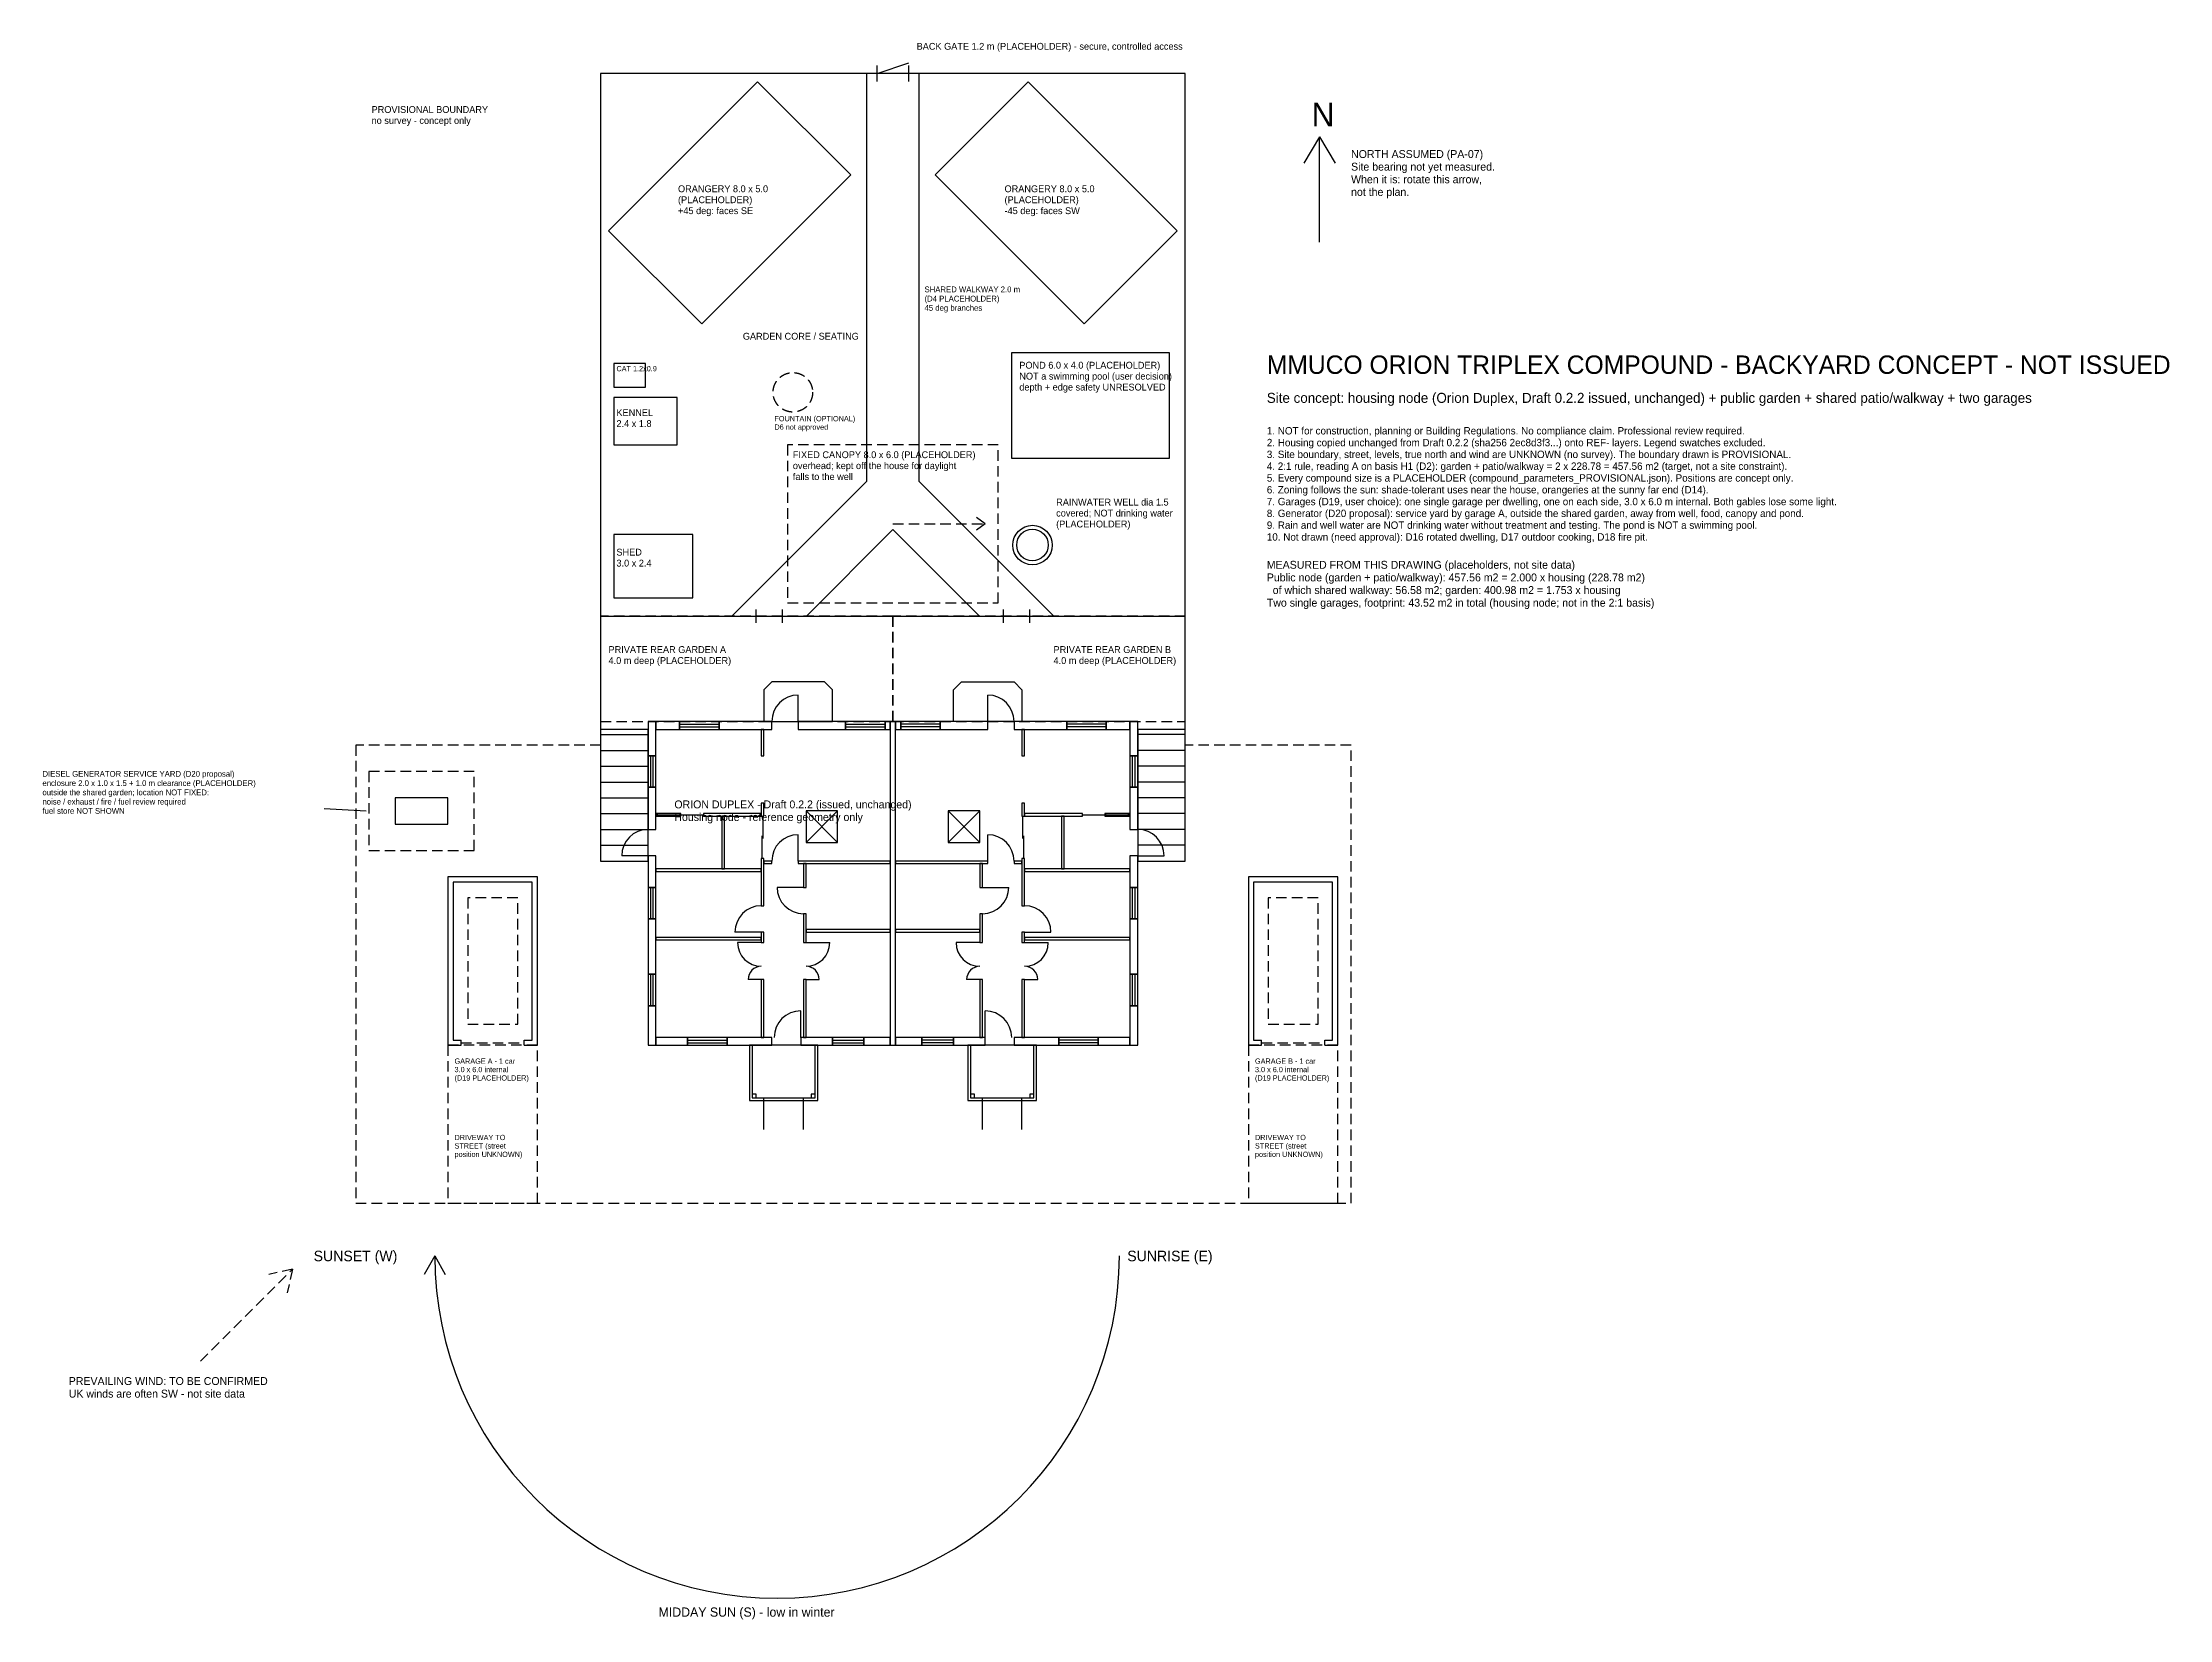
# Model space of a CAD drawing. Header units: millimetres. Extents: x -22996 to 57780, y -21805 to 38085.
import ezdxf

# ---------------------------------------------------------------- set-up
doc = ezdxf.new("R2010")
doc.units = ezdxf.units.MM
doc.linetypes.add('DASHED', pattern=[600, 400, -200])
for name, color, linetype in [('REF-A-DOOR', 30, 'CONTINUOUS'), ('REF-A-EXT', 3, 'CONTINUOUS'), ('REF-A-GLAZ', 4, 'CONTINUOUS'), ('REF-A-PROV', 2, 'CONTINUOUS'), ('REF-A-ROOF', 5, 'CONTINUOUS'), ('REF-A-WALL-EXT', 7, 'CONTINUOUS'), ('REF-A-WALL-INT', 8, 'CONTINUOUS'), ('REF-A-WALL-PARTY', 1, 'CONTINUOUS'), ('TX-ANIMALS', 30, 'CONTINUOUS'), ('TX-ANNO', 7, 'CONTINUOUS'), ('TX-BOUNDARY-PROV', 1, 'DASHED'), ('TX-CANOPY', 5, 'DASHED'), ('TX-DRIVEWAY', 8, 'DASHED'), ('TX-FOUNTAIN-OPTIONAL', 4, 'DASHED'), ('TX-GARAGE', 6, 'CONTINUOUS'), ('TX-GATE', 1, 'CONTINUOUS'), ('TX-GENERATOR', 1, 'CONTINUOUS'), ('TX-GENERATOR-CLEARANCE', 1, 'DASHED'), ('TX-ORANGERY', 2, 'CONTINUOUS'), ('TX-ORIENTATION', 7, 'CONTINUOUS'), ('TX-POND', 4, 'CONTINUOUS'), ('TX-PRIVATE-GARDEN', 3, 'DASHED'), ('TX-PUBLIC-NODE', 3, 'CONTINUOUS'), ('TX-SHED', 30, 'CONTINUOUS'), ('TX-WALKWAY', 8, 'CONTINUOUS'), ('TX-WELL', 4, 'CONTINUOUS'), ('TX-WIND-TBC', 7, 'DASHED')]:
    doc.layers.add(name, color=color, linetype=linetype)

msp = doc.modelspace()

# ---------------------------------------------------------------- linework, layer by layer
at = {"layer": 'REF-A-DOOR'}
for p, q in [((5700, 12300), (5700, 13300)), ((12900, 12300), (12900, 13300)), ((1200, 8750), (2100, 8750)), ((4370, 7850), (4370, 8700)), ((14230, 7850), (14230, 8700)), ((16500, 8750), (17400, 8750)), ((4330, 7100), (4330, 7950)), ((5700, 7000), (5700, 8000)), ((12900, 7000), (12900, 8000)), ((14270, 7100), (14270, 7950)), ((0, 7200), (-1000, 7200)), ((18600, 7200), (19600, 7200)), ((5900, 6000), (4900, 6000)), ((12700, 6000), (13700, 6000)), ((4300, 4300), (3300, 4300)), ((14300, 4300), (15300, 4300)), ((4300, 3900), (3400, 3900)), ((6000, 3900), (6900, 3900)), ((12600, 3900), (11700, 3900)), ((14300, 3900), (15200, 3900)), ((4300, 2500), (3800, 2500)), ((6000, 2500), (6500, 2500)), ((12600, 2500), (12100, 2500)), ((14300, 2500), (14800, 2500)), ((5800, 300), (5800, 1310)), ((12800, 300), (12800, 1310))]:
    msp.add_line(p, q, dxfattribs=at)
for points in [[(350, 8725), (1250, 8725), (1250, 8775), (350, 8775)], [(17350, 8725), (18250, 8725), (18250, 8775), (17350, 8775)]]:
    msp.add_lwpolyline(points, close=True, dxfattribs=at)
for centre, radius, start, end in [((5700, 12300), 1000, 90, 180), ((12900, 12300), 1000, 0, 90), ((0, 7200), 1000, 90, 180), ((18600, 7200), 1000, 0, 90), ((5700, 7000), 1000, 90, 180), ((12900, 7000), 1000, 0, 90), ((5900, 6000), 1000, 180, 270), ((12700, 6000), 1000, 270, 0), ((4300, 4300), 1000, 90, 180), ((14300, 4300), 1000, 0, 90), ((4300, 3900), 900, 180, 270), ((6000, 3900), 900, 270, 0), ((12600, 3900), 900, 180, 270), ((14300, 3900), 900, 270, 0), ((4300, 2500), 500, 90, 180), ((6000, 2500), 500, 0, 90), ((12600, 2500), 500, 90, 180), ((14300, 2500), 500, 0, 90), ((5800, 300), 1010, 90, 180), ((12800, 300), 1010, 0, 90)]:
    msp.add_arc(centre, radius, start, end, dxfattribs=at)
at = {"layer": 'REF-A-EXT'}
for p, q in [((-1800, 11800), (0, 11800)), ((20400, 11800), (18600, 11800)), ((-1800, 11200), (0, 11200)), ((-1800, 10600), (0, 10600)), ((20400, 11200), (18600, 11200)), ((20400, 10600), (18600, 10600)), ((-1800, 10000), (0, 10000)), ((20400, 10000), (18600, 10000)), ((-1800, 9400), (0, 9400)), ((20400, 9400), (18600, 9400)), ((-1800, 8800), (0, 8800)), ((-1800, 8200), (0, 8200)), ((20400, 8800), (18600, 8800)), ((20400, 8200), (18600, 8200)), ((-1800, 7600), (0, 7600)), ((20400, 7600), (18600, 7600)), ((4400, -3200), (4400, -2000)), ((5900, -3200), (5900, -2000)), ((12700, -3200), (12700, -2000)), ((14200, -3200), (14200, -2000))]:
    msp.add_line(p, q, dxfattribs=at)
for points in [[(3950, -2000), (6350, -2000), (6350, 0), (3950, 0)], [(12250, -2000), (14650, -2000), (14650, 0), (12250, 0)], [(3950, -2000), (4100, -2000), (4100, -1850), (3950, -1850)], [(6200, -2000), (6350, -2000), (6350, -1850), (6200, -1850)], [(12250, -2000), (12400, -2000), (12400, -1850), (12250, -1850)], [(14500, -2000), (14650, -2000), (14650, -1850), (14500, -1850)]]:
    msp.add_lwpolyline(points, close=True, dxfattribs=at)
at = {"layer": 'REF-A-GLAZ'}
for p, q in [((1200, 12200), (2700, 12200)), ((7500, 12200), (9000, 12200)), ((11100, 12200), (9600, 12200)), ((17400, 12200), (15900, 12200)), ((1200, 12100), (2700, 12100)), ((7500, 12100), (9000, 12100)), ((11100, 12100), (9600, 12100)), ((17400, 12100), (15900, 12100)), ((100, 9800), (100, 11000)), ((200, 9800), (200, 11000)), ((18400, 9800), (18400, 11000)), ((18500, 9800), (18500, 11000)), ((100, 4800), (100, 6000)), ((200, 4800), (200, 6000)), ((18400, 4800), (18400, 6000)), ((18500, 4800), (18500, 6000)), ((100, 1500), (100, 2700)), ((200, 1500), (200, 2700)), ((18400, 1500), (18400, 2700)), ((18500, 1500), (18500, 2700)), ((1500, 200), (3000, 200)), ((1500, 100), (3000, 100)), ((7000, 200), (8200, 200)), ((7000, 100), (8200, 100)), ((11600, 200), (10400, 200)), ((11600, 100), (10400, 100)), ((17100, 200), (15600, 200)), ((17100, 100), (15600, 100))]:
    msp.add_line(p, q, dxfattribs=at)
for points in [[(1200, 12000), (2700, 12000), (2700, 12300), (1200, 12300)], [(7500, 12000), (9000, 12000), (9000, 12300), (7500, 12300)], [(9600, 12000), (11100, 12000), (11100, 12300), (9600, 12300)], [(15900, 12000), (17400, 12000), (17400, 12300), (15900, 12300)], [(0, 9800), (300, 9800), (300, 11000), (0, 11000)], [(18300, 9800), (18600, 9800), (18600, 11000), (18300, 11000)], [(0, 4800), (300, 4800), (300, 6000), (0, 6000)], [(18300, 4800), (18600, 4800), (18600, 6000), (18300, 6000)], [(0, 1500), (300, 1500), (300, 2700), (0, 2700)], [(18300, 1500), (18600, 1500), (18600, 2700), (18300, 2700)], [(1500, 0), (3000, 0), (3000, 300), (1500, 300)], [(7000, 0), (8200, 0), (8200, 300), (7000, 300)], [(10400, 0), (11600, 0), (11600, 300), (10400, 300)], [(15600, 0), (17100, 0), (17100, 300), (15600, 300)]]:
    msp.add_lwpolyline(points, close=True, dxfattribs=at)
at = {"layer": 'REF-A-PROV'}
for points in [[(4400, 12300), (7000, 12300), (7000, 13500), (6700, 13800), (4700, 13800), (4400, 13500)], [(14200, 12300), (11600, 12300), (11600, 13500), (11900, 13800), (13900, 13800), (14200, 13500)], [(-1800, 7000), (0, 7000), (0, 12000), (-1800, 12000)], [(18600, 7000), (20400, 7000), (20400, 12000), (18600, 12000)]]:
    msp.add_lwpolyline(points, close=True, dxfattribs=at)
at = {"layer": 'REF-A-ROOF'}
for p, q in [((6000, 7700), (7200, 8900)), ((6000, 8900), (7200, 7700)), ((12600, 7700), (11400, 8900)), ((12600, 8900), (11400, 7700))]:
    msp.add_line(p, q, dxfattribs=at)
for points in [[(6000, 7700), (7200, 7700), (7200, 8900), (6000, 8900)], [(11400, 7700), (12600, 7700), (12600, 8900), (11400, 8900)], [(3850, -2100), (6450, -2100), (6450, 0), (3850, 0)], [(12150, -2100), (14750, -2100), (14750, 0), (12150, 0)]]:
    msp.add_lwpolyline(points, close=True, dxfattribs=at)
at = {"layer": 'REF-A-WALL-EXT'}
for points in [[(0, 11000), (300, 11000), (300, 12300), (0, 12300)], [(300, 12000), (1200, 12000), (1200, 12300), (300, 12300)], [(2700, 12000), (4700, 12000), (4700, 12300), (2700, 12300)], [(5700, 12000), (7500, 12000), (7500, 12300), (5700, 12300)], [(9000, 12000), (9200, 12000), (9200, 12300), (9000, 12300)], [(9400, 12000), (9600, 12000), (9600, 12300), (9400, 12300)], [(11100, 12000), (12900, 12000), (12900, 12300), (11100, 12300)], [(13900, 12000), (15900, 12000), (15900, 12300), (13900, 12300)], [(17400, 12000), (18300, 12000), (18300, 12300), (17400, 12300)], [(18300, 11000), (18600, 11000), (18600, 12300), (18300, 12300)], [(0, 8200), (300, 8200), (300, 9800), (0, 9800)], [(18300, 8200), (18600, 8200), (18600, 9800), (18300, 9800)], [(0, 6000), (300, 6000), (300, 7200), (0, 7200)], [(18300, 6000), (18600, 6000), (18600, 7200), (18300, 7200)], [(0, 2700), (300, 2700), (300, 4800), (0, 4800)], [(18300, 2700), (18600, 2700), (18600, 4800), (18300, 4800)], [(0, 0), (300, 0), (300, 1500), (0, 1500)], [(18300, 0), (18600, 0), (18600, 1500), (18300, 1500)], [(300, 0), (1500, 0), (1500, 300), (300, 300)], [(3000, 0), (4700, 0), (4700, 300), (3000, 300)], [(5800, 0), (7000, 0), (7000, 300), (5800, 300)], [(8200, 0), (9200, 0), (9200, 300), (8200, 300)], [(9400, 0), (10400, 0), (10400, 300), (9400, 300)], [(11600, 0), (12800, 0), (12800, 300), (11600, 300)], [(13900, 0), (15600, 0), (15600, 300), (13900, 300)], [(17100, 0), (18300, 0), (18300, 300), (17100, 300)]]:
    msp.add_lwpolyline(points, close=True, dxfattribs=at)
at = {"layer": 'REF-A-WALL-INT'}
for points in [[(4300, 11000), (4400, 11000), (4400, 12000), (4300, 12000)], [(14200, 11000), (14300, 11000), (14300, 12000), (14200, 12000)], [(4300, 8700), (4400, 8700), (4400, 9200), (4300, 9200)], [(14200, 8700), (14300, 8700), (14300, 9200), (14200, 9200)], [(300, 8700), (1250, 8700), (1250, 8800), (300, 8800)], [(2100, 8700), (4300, 8700), (4300, 8800), (2100, 8800)], [(2800, 6700), (2900, 6700), (2900, 8700), (2800, 8700)], [(14300, 8700), (16500, 8700), (16500, 8800), (14300, 8800)], [(15700, 6700), (15800, 6700), (15800, 8700), (15700, 8700)], [(17350, 8700), (18300, 8700), (18300, 8800), (17350, 8800)], [(300, 6600), (4300, 6600), (4300, 6700), (300, 6700)], [(4300, 5300), (4400, 5300), (4400, 7100), (4300, 7100)], [(4400, 6900), (4700, 6900), (4700, 7000), (4400, 7000)], [(5700, 6900), (9200, 6900), (9200, 7000), (5700, 7000)], [(5900, 6000), (6000, 6000), (6000, 6900), (5900, 6900)], [(9400, 6900), (12900, 6900), (12900, 7000), (9400, 7000)], [(12600, 6000), (12700, 6000), (12700, 6900), (12600, 6900)], [(13900, 6900), (14200, 6900), (14200, 7000), (13900, 7000)], [(14200, 5300), (14300, 5300), (14300, 7100), (14200, 7100)], [(14300, 6600), (18300, 6600), (18300, 6700), (14300, 6700)], [(5900, 3900), (6000, 3900), (6000, 5000), (5900, 5000)], [(12600, 3900), (12700, 3900), (12700, 5000), (12600, 5000)], [(300, 4000), (4300, 4000), (4300, 4100), (300, 4100)], [(4300, 3900), (4400, 3900), (4400, 4300), (4300, 4300)], [(6000, 4300), (9200, 4300), (9200, 4400), (6000, 4400)], [(9400, 4300), (12600, 4300), (12600, 4400), (9400, 4400)], [(14200, 3900), (14300, 3900), (14300, 4300), (14200, 4300)], [(14300, 4000), (18300, 4000), (18300, 4100), (14300, 4100)], [(4300, 300), (4400, 300), (4400, 2500), (4300, 2500)], [(5900, 300), (6000, 300), (6000, 2500), (5900, 2500)], [(12600, 300), (12700, 300), (12700, 2500), (12600, 2500)], [(14200, 300), (14300, 300), (14300, 2500), (14200, 2500)]]:
    msp.add_lwpolyline(points, close=True, dxfattribs=at)
at = {"layer": 'REF-A-WALL-PARTY'}
msp.add_lwpolyline([(9200, 0), (9400, 0), (9400, 12300), (9200, 12300)], close=True, dxfattribs=at)
at = {"layer": 'TX-ANIMALS'}
for points in [[(-1300, 25000), (-100, 25000), (-100, 25900), (-1300, 25900)], [(-1300, 22800), (1100, 22800), (1100, 24600), (-1300, 24600)]]:
    msp.add_lwpolyline(points, close=True, dxfattribs=at)
at = {"layer": 'TX-ANNO'}
msp.add_line((-12300, 9000), (-10700, 8900), dxfattribs=at)
at = {"layer": 'TX-BOUNDARY-PROV'}
msp.add_lwpolyline([(-11100, -6000), (26700, -6000), (26700, 11400), (20400, 11400), (20400, 36910.81), (-1800, 36910.81), (-1800, 11400), (-11100, 11400)], close=True, dxfattribs=at)
at = {"layer": 'TX-CANOPY'}
for p, q in [((9300, 19800), (12800, 19800)), ((12800, 19800), (12400, 20100)), ((12800, 19800), (12400, 19500))]:
    msp.add_line(p, q, dxfattribs=at)
msp.add_lwpolyline([(5300, 16800), (13300, 16800), (13300, 22800), (5300, 22800)], close=True, dxfattribs=at)
at = {"layer": 'TX-DRIVEWAY'}
for p, q in [((-7100, 100), (-4700, 100)), ((23300, 100), (25700, 100))]:
    msp.add_line(p, q, dxfattribs=at)
for points in [[(-6850, 800), (-4950, 800), (-4950, 5600), (-6850, 5600)], [(23550, 800), (25450, 800), (25450, 5600), (23550, 5600)], [(-7600, -6000), (-4200, -6000), (-4200, 0), (-7600, 0)], [(22800, -6000), (26200, -6000), (26200, 0), (22800, 0)]]:
    msp.add_lwpolyline(points, close=True, dxfattribs=at)
at = {"layer": 'TX-FOUNTAIN-OPTIONAL'}
msp.add_circle((5500, 24800), 750, dxfattribs=at)
at = {"layer": 'TX-GARAGE'}
for p, q in [((-7100, 0), (-7100, 200)), ((-4700, 0), (-4700, 200)), ((23300, 0), (23300, 200)), ((25700, 0), (25700, 200))]:
    msp.add_line(p, q, dxfattribs=at)
for points in [[(-4700, 0), (-4200, 0), (-4200, 6400), (-7600, 6400), (-7600, 0), (-7100, 0)], [(-4700, 200), (-4400, 200), (-4400, 6200), (-7400, 6200), (-7400, 200), (-7100, 200)], [(25700, 0), (26200, 0), (26200, 6400), (22800, 6400), (22800, 0), (23300, 0)], [(25700, 200), (26000, 200), (26000, 6200), (23000, 6200), (23000, 200), (23300, 200)]]:
    msp.add_lwpolyline(points, dxfattribs=at)
at = {"layer": 'TX-GATE'}
for p, q in [((8700, 36910.81), (9900, 37310.81)), ((8700, 36610.81), (8700, 37210.81)), ((9900, 36610.81), (9900, 37210.81)), ((4100, 16050), (4100, 16550)), ((5100, 16050), (5100, 16550)), ((13500, 16050), (13500, 16550)), ((14500, 16050), (14500, 16550))]:
    msp.add_line(p, q, dxfattribs=at)
at = {"layer": 'TX-GENERATOR'}
msp.add_lwpolyline([(-9600, 8400), (-7600, 8400), (-7600, 9400), (-9600, 9400)], close=True, dxfattribs=at)
at = {"layer": 'TX-GENERATOR-CLEARANCE'}
msp.add_lwpolyline([(-10600, 7400), (-6600, 7400), (-6600, 10400), (-10600, 10400)], close=True, dxfattribs=at)
at = {"layer": 'TX-ORANGERY'}
for points in [[(4160.66, 36596.19), (-1496.19, 30939.34), (2039.34, 27403.81), (7696.19, 33060.66)], [(20096.19, 30939.34), (14439.34, 36596.19), (10903.81, 33060.66), (16560.66, 27403.81)]]:
    msp.add_lwpolyline(points, close=True, dxfattribs=at)
at = {"layer": 'TX-ORIENTATION'}
for p, q in [((25500, 34500), (24900, 33500)), ((25500, 30500), (25500, 34500)), ((25500, 34500), (26100, 33500)), ((-8100, -8000), (-8500, -8700)), ((-8100, -8000), (-7700, -8700))]:
    msp.add_line(p, q, dxfattribs=at)
msp.add_arc((4900, -8000), 13000, 180, 360, dxfattribs=at)
at = {"layer": 'TX-POND'}
msp.add_lwpolyline([(13800, 22300), (19800, 22300), (19800, 26300), (13800, 26300)], close=True, dxfattribs=at)
at = {"layer": 'TX-PRIVATE-GARDEN'}
for points in [[(-1800, 12300), (9300, 12300), (9300, 16300), (-1800, 16300)], [(9300, 12300), (20400, 12300), (20400, 16300), (9300, 16300)]]:
    msp.add_lwpolyline(points, close=True, dxfattribs=at)
at = {"layer": 'TX-PUBLIC-NODE'}
msp.add_lwpolyline([(-1800, 16300), (20400, 16300), (20400, 36910.81), (-1800, 36910.81)], close=True, dxfattribs=at)
at = {"layer": 'TX-SHED'}
msp.add_lwpolyline([(-1300, 17000), (1700, 17000), (1700, 19400), (-1300, 19400)], close=True, dxfattribs=at)
at = {"layer": 'TX-WALKWAY'}
msp.add_lwpolyline([(3185.79, 16300), (6014.21, 16300), (9300, 19585.79), (12585.79, 16300), (15414.21, 16300), (10300, 21414.21), (10300, 36910.81), (8300, 36910.81), (8300, 21414.21)], close=True, dxfattribs=at)
at = {"layer": 'TX-WELL'}
for radius in [750, 600]:
    msp.add_circle((14600, 19000), radius, dxfattribs=at)
at = {"layer": 'TX-WIND-TBC'}
for p, q in [((-17000, -12000), (-13500, -8500)), ((-13500, -8500), (-14400, -8700)), ((-13500, -8500), (-13700, -9400))]:
    msp.add_line(p, q, dxfattribs=at)

# ---------------------------------------------------------------- texts
at = {"layer": 'TX-ANNO'}
for s, height, p in [('BACK GATE 1.2 m (PLACEHOLDER) - secure, controlled access', 260, (10200, 37810.81)), ('PROVISIONAL BOUNDARY', 260, (-10500, 35410.81)), ('no survey - concept only', 260, (-10500, 34994.81)), ('ORANGERY 8.0 x 5.0', 260, (1138, 32400)), ('ORANGERY 8.0 x 5.0', 260, (13538, 32400)), ('+45 deg: faces SE', 260, (1138, 31568)), ('(PLACEHOLDER)', 260, (1138, 31984)), ('-45 deg: faces SW', 260, (13538, 31568)), ('(PLACEHOLDER)', 260, (13538, 31984)), ('SHARED WALKWAY 2.0 m', 220, (10500, 28600)), ('(D4 PLACEHOLDER)', 220, (10500, 28248)), ('45 deg branches', 220, (10500, 27896)), ('GARDEN CORE / SEATING', 260, (3600, 26800)), ('POND 6.0 x 4.0 (PLACEHOLDER)', 260, (14100, 25700)), ('MMUCO ORION TRIPLEX COMPOUND - BACKYARD CONCEPT - NOT ISSUED', 700, (23500, 25500)), ('CAT 1.2x0.9', 200, (-1200, 25600)), ('depth + edge safety UNRESOLVED', 260, (14100, 24868)), ('NOT a swimming pool (user decision)', 260, (14100, 25284)), ('Site concept: housing node (Orion Duplex, Draft 0.2.2 issued, unchanged) + public garden + shared patio/walkway + two garages', 380, (23500, 24400)), ('2.4 x 1.8', 260, (-1200, 23484)), ('KENNEL', 260, (-1200, 23900)), ('FOUNTAIN (OPTIONAL)', 200, (4800, 23700)), ('D6 not approved', 200, (4800, 23380)), ('1. NOT for construction, planning or Building Regulations. No compliance claim. Professional review required.', 280, (23500, 23200)), ('2. Housing copied unchanged from Draft 0.2.2 (sha256 2ec8d3f3...) onto REF- layers. Legend swatches excluded.', 280, (23500, 22752)), ('overhead; kept off the house for daylight', 260, (5500, 21884)), ('FIXED CANOPY 8.0 x 6.0 (PLACEHOLDER)', 260, (5500, 22300)), ('4. 2:1 rule, reading A on basis H1 (D2): garden + patio/walkway = 2 x 228.78 = 457.56 m2 (target, not a site constraint).', 280, (23500, 21856)), ('3. Site boundary, street, levels, true north and wind are UNKNOWN (no survey). The boundary drawn is PROVISIONAL.', 280, (23500, 22304)), ('falls to the well', 260, (5500, 21468)), ('5. Every compound size is a PLACEHOLDER (compound_parameters_PROVISIONAL.json). Positions are concept only.', 280, (23500, 21408)), ('6. Zoning follows the sun: shade-tolerant uses near the house, orangeries at the sunny far end (D14).', 280, (23500, 20960)), ('covered; NOT drinking water', 260, (15500, 20084)), ('RAINWATER WELL dia 1.5', 260, (15500, 20500)), ('8. Generator (D20 proposal): service yard by garage A, outside the shared garden, away from well, food, canopy and pond.', 280, (23500, 20064)), ('7. Garages (D19, user choice): one single garage per dwelling, one on each side, 3.0 x 6.0 m internal. Both gables lose some light.', 280, (23500, 20512)), ('(PLACEHOLDER)', 260, (15500, 19668)), ('9. Rain and well water are NOT drinking water without treatment and testing. The pond is NOT a swimming pool.', 280, (23500, 19616)), ('10. Not drawn (need approval): D16 rotated dwelling, D17 outdoor cooking, D18 fire pit.', 280, (23500, 19168)), ('SHED', 260, (-1200, 18600)), ('3.0 x 2.4', 260, (-1200, 18184)), ('MEASURED FROM THIS DRAWING (placeholders, not site data)', 300, (23500, 18100)), ('Public node (garden + patio/walkway): 457.56 m2 = 2.000 x housing (228.78 m2)', 300, (23500, 17620)), ('Two single garages, footprint: 43.52 m2 in total (housing node; not in the 2:1 basis)', 300, (23500, 16660)), ('  of which shared walkway: 56.58 m2; garden: 400.98 m2 = 1.753 x housing', 300, (23500, 17140)), ('4.0 m deep (PLACEHOLDER)', 260, (-1500, 14484)), ('PRIVATE REAR GARDEN A', 260, (-1500, 14900)), ('4.0 m deep (PLACEHOLDER)', 260, (15400, 14484)), ('PRIVATE REAR GARDEN B', 260, (15400, 14900)), ('outside the shared garden; location NOT FIXED:', 220, (-23000, 9496)), ('enclosure 2.0 x 1.0 x 1.5 + 1.0 m clearance (PLACEHOLDER)', 220, (-23000, 9848)), ('DIESEL GENERATOR SERVICE YARD (D20 proposal)', 220, (-23000, 10200)), ('fuel store NOT SHOWN', 220, (-23000, 8792)), ('noise / exhaust / fire / fuel review required', 220, (-23000, 9144)), ('ORION DUPLEX - Draft 0.2.2 (issued, unchanged)', 300, (1000, 9000)), ('Housing node - reference geometry only', 300, (1000, 8520)), ('GARAGE A - 1 car', 200, (-7350, -700)), ('GARAGE B - 1 car', 200, (23050, -700)), ('3.0 x 6.0 internal', 200, (-7350, -1020)), ('(D19 PLACEHOLDER)', 200, (-7350, -1340)), ('3.0 x 6.0 internal', 200, (23050, -1020)), ('(D19 PLACEHOLDER)', 200, (23050, -1340)), ('STREET (street', 200, (-7350, -3920)), ('position UNKNOWN)', 200, (-7350, -4240)), ('DRIVEWAY TO', 200, (-7350, -3600)), ('STREET (street', 200, (23050, -3920)), ('position UNKNOWN)', 200, (23050, -4240)), ('DRIVEWAY TO', 200, (23050, -3600))]:
    msp.add_text(s, height=height, dxfattribs=at).set_placement(p)
at = {"layer": 'TX-ORIENTATION'}
for s, height, p in [('N', 900, (25200, 34900)), ('NORTH ASSUMED (PA-07)', 300, (26700, 33700)), ('Site bearing not yet measured.', 300, (26700, 33220)), ('When it is: rotate this arrow,', 300, (26700, 32740)), ('not the plan.', 300, (26700, 32260)), ('SUNSET (W)', 400, (-12700, -8200)), ('SUNRISE (E)', 400, (18200, -8200)), ('MIDDAY SUN (S) - low in winter', 350, (400, -21700))]:
    msp.add_text(s, height=height, dxfattribs=at).set_placement(p)
at = {"layer": 'TX-WIND-TBC'}
for s, p in [('PREVAILING WIND: TO BE CONFIRMED', (-22000, -12900)), ('UK winds are often SW - not site data', (-22000, -13380))]:
    msp.add_text(s, height=300, dxfattribs=at).set_placement(p)

doc.saveas('drawing.dxf')
